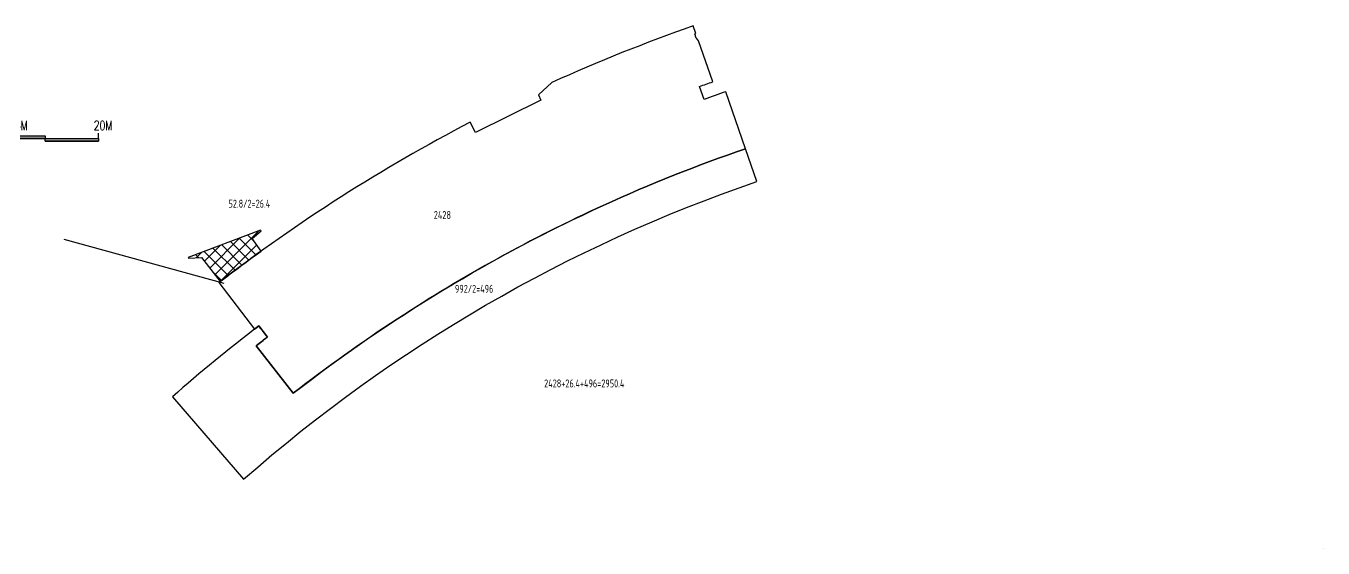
# Model space of a CAD drawing. Header units: millimetres. Extents: x -167 to 12027559, y -6694179 to 6449.
# Drawn here: x 11784425 to 12027559, y -6470806 to -6372938 of the extents above; entities that cross this region are included whole.
import ezdxf

# ---------------------------------------------------------------- set-up
doc = ezdxf.new("R2010")
doc.units = ezdxf.units.MM
doc.header["$LTSCALE"] = 10
for name, color, linetype in [('A1-RD-1F$0$A-area', 6, 'Continuous'), ('A1-RD-1F$0$A-hatch', 8, 'Continuous'), ('A1-RD-1F$0$A-TEXT', 4, 'Continuous'), ('A1-RI-F1$0$A-WALL', 7, 'Continuous')]:
    doc.layers.add(name, color=color, linetype=linetype)
doc.styles.add('A1-RD-1F$0$XD2008', font='xd-hzs.shx', dxfattribs={"width": 0.7, "bigfont": 'xd-hztxt.shx'})
doc.styles.add('A1-RI-F1$0$XD2008', font='txt.shx', dxfattribs={"width": 0.7, "bigfont": 'xd-hztxt.shx'})

# ---------------------------------------------------------------- blocks, each defined once
blk = doc.blocks.new('A1-RD-1F')
at = {"layer": 'A1-RD-1F$0$A-hatch', "linetype": 'ByBlock'}
h = blk.add_hatch(dxfattribs=at)
h.set_pattern_fill('ANSI37', color=256, scale=500, style=0)
h.set_pattern_definition([(45, (52418.7, 2493.7), (-1122.53202, 1122.53202), []), (135, (52418.7, 2493.7), (-1122.53202, -1122.53202), [])])
edge = h.paths.add_edge_path()
edge.add_line((11828536.2, -6415124.8), (11826848.2, -6412779.2))
edge.add_line((11826848.2, -6412779.2), (11828490.4, -6411362.9))
edge.add_line((11828490.4, -6411362.9), (11828400.5, -6411236.4))
edge.add_line((11828400.5, -6411236.4), (11814853.7, -6416312.5))
edge.add_line((11814853.7, -6416312.5), (11814906.3, -6416452.9))
edge.add_line((11814906.3, -6416452.9), (11817343.8, -6416340.5))
edge.add_line((11817343.8, -6416340.5), (11820821, -6420866))
edge.add_arc((12014170.1, -6672640.9), 317450, 125.786447, 127.522244, ccw=False)
at = {"layer": 'A1-RD-1F$0$A-area', "linetype": 'ByBlock'}
for points in [[(11910700, -6384292.8, -0.00216016), (11913195.3, -6383409.5), (11910495.2, -6375724.2), (11910107.2, -6375222.8), (11910060, -6375239.3), (11909774.2, -6374425.7), (11910009.9, -6374342.9), (11909516.2, -6372937.6, 0.02248718), (11883022.1, -6383548), (11880498.4, -6385870.8), (11880925.2, -6386856.4), (11868699.4, -6392904.6), (11867706.8, -6390997.5, 0.0440899), (11820593.8, -6421040.5), (11827283.6, -6429772.5, -0.00081579), (11828077.1, -6429164), (11829688.8, -6431267.6, 0.00216519), (11827605.2, -6432874.3), (11834541.7, -6441794.9, -0.05827099), (11892649.7, -6406578.8, -0.02453485), (11919298.2, -6395954.1), (11915629.4, -6385266.3, 0.0035617), (11911545.4, -6386699.3), (11910700, -6384292.8)], [(11919298, -6395953.6), (11919298.2, -6395954.1, 0.02453485), (11892649.7, -6406578.8, 0.03776082), (11854016.5, -6427881.7, 0.0204651), (11834541.8, -6441795), (11827605.2, -6432874.3, -0.0021438), (11829668.1, -6431283.4), (11829688.6, -6431267.6, 0.00000782), (11828077.2, -6429164.3, 0.0170251), (11811884.7, -6442439.5), (11825216.3, -6457922.8, -0.0981587), (11921407.3, -6402106.4), (11919300, -6395959.3)]]:
    blk.add_lwpolyline(points, format="xyb", dxfattribs=at)
blk.add_lwpolyline([(11828536.2, -6415124.8), (11826848.2, -6412779.2), (11828490.4, -6411362.9), (11828400.5, -6411236.4), (11814853.7, -6416312.5), (11814906.3, -6416452.9), (11817343.8, -6416340.5), (11820821, -6420866, -0.00757399)], format="xyb", close=True, dxfattribs=at)
blk.add_lwpolyline([(12027559.2, -6470805.3), (12027559.4, -6470805.9)], dxfattribs=at)
at = {"layer": 'Defpoints', "color": 190, "linetype": 'ByBlock'}
blk.add_lwpolyline([(11821565.5, -6421240.1), (11791619.1, -6412976.1)], dxfattribs=at)
at = {"layer": 'A1-RD-1F$0$A-TEXT', "style": 'A1-RD-1F$0$XD2008', "width": 0.7}
for s, p in [('52.8/2=26.4', (11822391.3, -6407003.4)), ('2428', (11860877.5, -6409125.9)), ('992/2=496', (11864833.5, -6422964)), ('2428+26.4+496=2950.4', (11881556.5, -6440704))]:
    blk.add_text(s, height=1500, rotation=0, dxfattribs=at).set_placement(p)
blk = doc.blocks.new('A1-RI-F1$0$BL')
h = blk.add_hatch(color=256)
h.paths.add_polyline_path([(-1787220, -2275048), (-1792220, -2275048), (-1792220, -2275548), (-1787220, -2275548)])
h.paths.add_polyline_path([(-1782220, -2274548), (-1787220, -2274548), (-1787220, -2275048), (-1782220, -2275048)])
h.paths.add_polyline_path([(-1772220, -2275048), (-1782220, -2275048), (-1782220, -2275548), (-1772220, -2275548)])
for p, q in [((-1792220, -2275048), (-1792220, -2274048)), ((-1792220, -2275048), (-1787220, -2275048)), ((-1792220, -2275548), (-1787220, -2275548)), ((-1787220, -2275048), (-1782220, -2275048)), ((-1782220, -2275048), (-1777220, -2275048)), ((-1782220, -2275548), (-1772220, -2275548)), ((-1777220, -2275048), (-1772220, -2275048)), ((-1772220, -2275048), (-1772220, -2274048))]:
    blk.add_line(p, q)
for points in [[(-1792220, -2275048), (-1787220, -2275048), (-1787220, -2275548), (-1792220, -2275548)], [(-1787220, -2274548), (-1782220, -2274548), (-1782220, -2275048), (-1787220, -2275048)], [(-1782220, -2275048), (-1772220, -2275048), (-1772220, -2275548), (-1782220, -2275548)]]:
    blk.add_lwpolyline(points, close=True)
at = {"char_height": 1800, "width": 1735.74, "attachment_point": 1, "style": 'A1-RI-F1$0$XD2008'}
for s, insert in [('0M', (-1793014, -2271703)), ('5M', (-1787869, -2271703)), ('20M', (-1773076, -2271703))]:
    blk.add_mtext(s, dxfattribs=dict(at, insert=insert))
blk = doc.blocks.new('A1-RI-F1')
at = {"linetype": 'ByBlock'}
blk.add_blockref('A1-RD-1F', (0, 0), dxfattribs=at)
at = {"layer": 'A1-RI-F1$0$A-WALL'}
blk.add_blockref('A1-RI-F1$0$BL', (13570219.5, -4118998), dxfattribs=at)

msp = doc.modelspace()

# ---------------------------------------------------------------- block references
at = {"color": 0}
msp.add_blockref('A1-RI-F1', (0, 0), dxfattribs=at)

doc.saveas('drawing.dxf')
